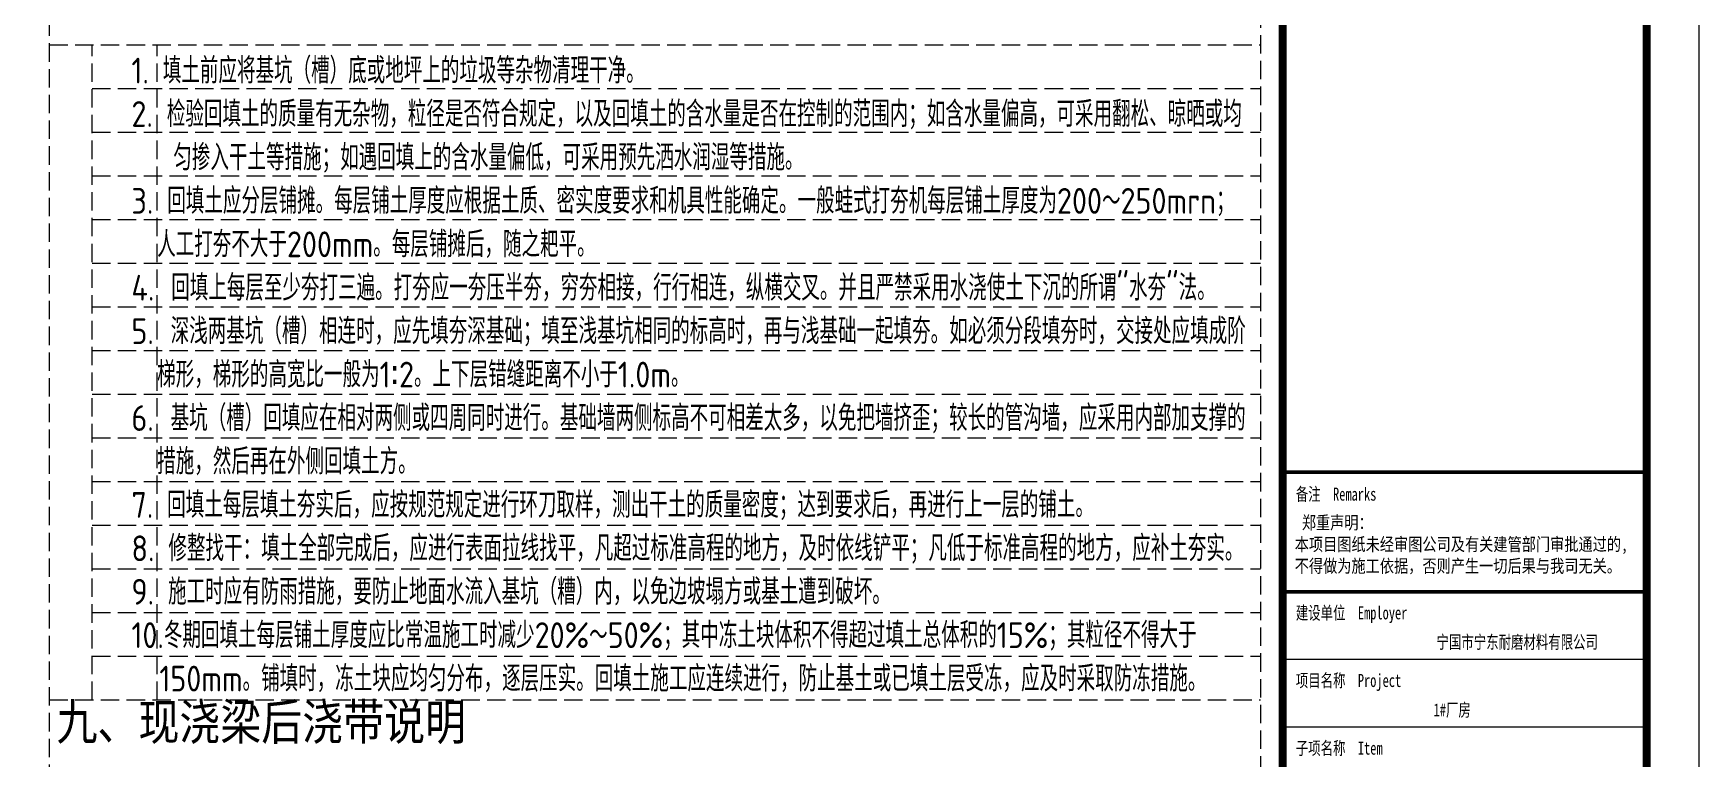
# Model space of a CAD drawing. Extents: x -33967 to 1773478, y -1022458 to -784650.
# Drawn here: x 174745 to 197388, y -953684 to -943828 of the extents above; entities that cross this region are included whole.
import ezdxf
from ezdxf.enums import TextEntityAlignment as Align

# ---------------------------------------------------------------- set-up
doc = ezdxf.new("R2010")
doc.units = 0
doc.header["$LTSCALE"] = 1000
doc.header["$MEASUREMENT"] = 0
doc.linetypes.add('DASH', pattern=[0.35, 0.25, -0.1])
for name, color, linetype in [('NUM', 7, 'Continuous'), ('PUB_TITLE', 4, 'Continuous'), ('TEXT', 7, 'Continuous'), ('填充', 251, 'Continuous')]:
    doc.layers.add(name, color=color, linetype=linetype)
doc.styles.add('_gyy_title_ST', font='', dxfattribs={"width": 0.8})
doc.styles.get("Standard").update_dxf_attribs({"font": 'gbenor.shx', "bigfont": 'gbcbig.shx'})
doc.styles.add('TSSD_Norm', font='tssdeng.shx', dxfattribs={"bigfont": 'hztxt.shx'})
doc.styles.get('_gyy_title_ST').set_extended_font_data('SimSun')

msp = doc.modelspace()

# ---------------------------------------------------------------- linework, layer by layer
at = {"layer": 'PUB_TITLE'}
for p, q in [((196681, -949790.4), (191731.5, -949790.4)), ((196681, -952335.8), (191731.5, -952335.8)), ((196681, -953255), (191731.5, -953255))]:
    msp.add_line(p, q, dxfattribs=at)
msp.add_lwpolyline([(137923.5, -925891.4), (197388.1, -925891.4), (197388.1, -967891.4), (138169.6, -967891.4)], close=True, dxfattribs=at)
at = {"layer": 'PUB_TITLE', "const_width": 106.1}
for points in [[(140059, -967184.3), (139691.1, -926598.5), (196681, -926598.5), (196681, -967184.3)], [(191731.5, -926598.5), (196681, -926598.5), (196681, -967184.3), (191731.5, -967184.3)]]:
    msp.add_lwpolyline(points, close=True, dxfattribs=at)
at = {"layer": 'PUB_TITLE', "const_width": 49.5}
for points in [[(191731.5, -949790.4), (196681, -949790.4)], [(191731.5, -951416.6), (196681, -951416.6)]]:
    msp.add_lwpolyline(points, dxfattribs=at)
at = {"layer": '填充', "linetype": 'DASH'}
for p, q in [((174964.4, -966613.7), (174964.4, -930552.4)), ((191429.1, -930552.4), (191429.1, -966613.7)), ((174964.4, -943983.6), (191429.1, -943983.6)), ((175545.9, -952886.6), (175545.9, -943983.6)), ((176427.3, -952886.6), (176427.3, -943983.6)), ((175545.9, -944577.1), (191429.1, -944577.1)), ((175545.9, -945170.7), (191429.1, -945170.7)), ((175545.9, -945764.2), (191429.1, -945764.2)), ((175545.9, -946357.7), (191429.1, -946357.7)), ((175545.9, -946951.3), (191429.1, -946951.3)), ((175545.9, -947544.8), (191429.1, -947544.8)), ((175545.9, -948138.3), (191429.1, -948138.3)), ((175545.9, -948731.9), (191429.1, -948731.9)), ((175545.9, -949325.4), (191429.1, -949325.4)), ((175545.9, -949918.9), (191429.1, -949918.9)), ((175545.9, -950512.5), (191429.1, -950512.5)), ((175545.9, -951106), (191429.1, -951106)), ((175545.9, -951699.5), (191429.1, -951699.5)), ((175545.9, -952293), (191429.1, -952293)), ((174964.4, -952886.6), (191429.1, -952886.6))]:
    msp.add_line(p, q, dxfattribs=at)

# ---------------------------------------------------------------- texts
at = {"layer": 'NUM', "color": 7, "true_color": 0xffffff, "insert": (176079.7, -944159.8), "char_height": 350, "attachment_point": 1, "line_spacing_factor": 1.011429}
msp.add_mtext_dynamic_manual_height_columns('\\pi-700,l700;1. 填土前应将基坑（槽）底或地坪上的垃圾等杂物清理干净。\\P\\pi-350,l350;2. 检验回填土的质量有无杂物，粒径是否符合规定，以及回填土的含水量是否在控制的范围内；如含水量偏高，可采用翻松、晾晒或均\\P   匀掺入干土等措施；如遇回填上的含水量偏低，可采用预先洒水润湿等措施。\\P3. 回填土应分层铺摊。每层铺土厚度应根据土质、密实度要求和机具性能确定。一般蛙式打夯机每层铺土厚度为200～250mrn；人工打夯不大于200mm。每层铺摊后，随之耙平。\\P\\pi-700,l700;4.{\\fMS PGothic|b0|i0|c128|p34;\u2002}回填上每层至少夯打三遍。打夯应一夯压半夯，穷夯相接，行行相连，纵横交叉。并且严禁采用水浇使土下沉的所谓"水夯"法。\\P\\pi-350,l350;5.{\\fMS PGothic|b0|i0|c134|p34;\u2002}深浅两基坑（槽）相连时，应先填夯深基础；填至浅基坑相同的标高时，再与浅基础一起填夯。如必须分段填夯时，交接处应填成阶梯形，梯形的高宽比一般为1∶2。上下层错缝距离不小于1.0m。\\P6.{\\fMS PGothic|b0|i0|c134|p34;\u2002}基坑（槽）回填应在相对两侧或四周同时进行。基础墙两侧标高不可相差太多，以免把墙挤歪；较长的管沟墙，应采用内部加支撑的措施，然后再在外侧回填土方。\\P\\pi-700,l700;7. 回填土每层填土夯实后，应按规范规定进行环刀取样，测出干土的质量密度；达到要求后，再进行上一层的铺土。\\P8. 修整找干：填土全部完成后，应进行表面拉线找平，凡超过标准高程的地方，及时依线铲平；凡低于标准高程的地方，应补土夯实。\\P\\pi0,l0;9. 施工时应有防雨措施，要防止地面水流入基坑（糟）内，以免边坡塌方或基土遭到破坏。\\P10.冬期回填土每层铺土厚度应比常温施工时减少20%～50%；其中冻土块体积不得超过填土总体积的15%；其粒径不得大于  \\P  150mm。铺填时，冻土块应均匀分布，逐层压实。回填土施工应连续进行，防止基土或已填土层受冻，应及时采取防冻措施。', width=15187.774, gutter_width=16631.8, heights=[18891.2], dxfattribs=at)
at = {"layer": 'PUB_TITLE', "style": '_gyy_title_ST', "width": 0.7}
for s, height, p in [('备注  Remarks', 176.767, (191910.4, -950178)), ('建设单位  Employer', 176.767, (191910.4, -951791.4)), ('项目名称  Project', 176.767, (191910.4, -952710.6)), ('子项名称  Item', 176.77, (191910.4, -953629.8))]:
    msp.add_text(s, height=height, dxfattribs=at).set_placement(p)
at = {"layer": 'PUB_TITLE', "color": 2, "style": '_gyy_title_ST', "width": 0.7}
for s, height, p in [('宁国市宁东耐磨材料有限公司', 176.767, (194921.1, -952095.8)), ('1#厂房', 176.77, (194036.9, -953018))]:
    msp.add_text(s, height=height, dxfattribs=at).set_placement(p, align=Align.MIDDLE)
at = {"layer": 'PUB_TITLE', "insert": (191895.6, -950388.1), "char_height": 176.767, "width": 5656.56, "attachment_point": 1, "style": '_gyy_title_ST'}
msp.add_mtext(' 郑重声明：\\P本项目图纸未经审图公司及有关建管部门审批通过的,\\P不得做为施工依据，否则产生一切后果与我司无关。', dxfattribs=at)
at = {"layer": 'TEXT', "color": 3, "style": 'TSSD_Norm'}
msp.add_text('九、现浇梁后浇带说明', height=556.82, dxfattribs=at).set_placement((175061.5, -953649.6), align=Align.BOTTOM_LEFT)

doc.saveas('drawing.dxf')
